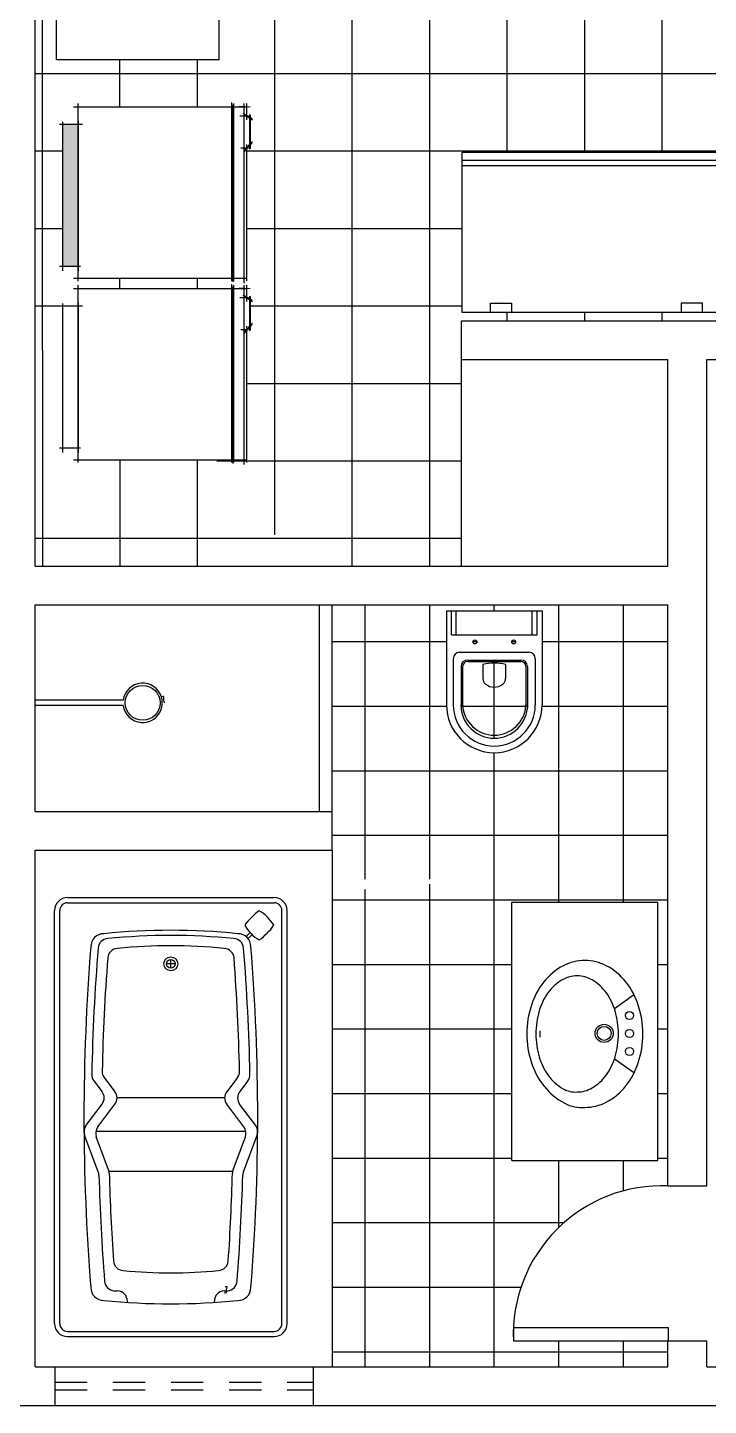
# Model space of a CAD drawing. Extents: x 33 to 1815, y -14679 to 245.
# Drawn here: x 37.44 to 40.08, y -2.46 to 2.88 of the extents above; entities that cross this region are included whole.
import ezdxf

# ---------------------------------------------------------------- set-up
doc = ezdxf.new("R2010")
doc.units = 0
doc.header["$MEASUREMENT"] = 0
doc.linetypes.add('HIDDEN', pattern=[0.375, 0.25, -0.125])
for name, color, linetype in [('corte-esq-ext', 1, 'CONTINUOUS'), ('ESQUADRIA', 2, 'CONTINUOUS'), ('L_DECA', 7, 'CONTINUOUS'), ('PAREDE', 6, 'CONTINUOUS'), ('PEÇWC', 1, 'CONTINUOUS'), ('PILAR', 5, 'CONTINUOUS'), ('PORTA', 3, 'CONTINUOUS'), ('PROJCASA', 3, 'HIDDEN')]:
    doc.layers.add(name, color=color, linetype=linetype)
pattern_1 = [(0, (0, 0), (0, 0.3), []), (90, (0, 0), (-0.3, 2e-17), [])]
pattern_2 = [(0, (0, 0), (0, 0.25), []), (90, (0, 0), (-0.25, 2e-17), [])]

# ---------------------------------------------------------------- blocks, each defined once
blk = doc.blocks.new('Bel10')
at = {"layer": 'L_DECA'}
for p, q in [((-18.5, -7.5), (-18.5, -44)), ((-18.5, -7.5), (18.5, -7.5)), ((18.5, -7.5), (18.5, -44))]:
    blk.add_line(p, q, dxfattribs=at)
at = {"layer": 'L_DECA', "color": 1}
for p, q in [((-16.62, -16.8), (-16.62, -7.5)), ((-14.7, -16.8), (-14.7, -7.5)), ((14.7, -16.8), (14.7, -7.5)), ((16.62, -16.8), (16.62, -7.5)), ((-16.62, -16.8), (16.62, -16.8)), ((-15.9, -26.11), (-15.9, -44)), ((-13.4, -23.61), (13.4, -23.61)), ((-10.35, -26.61), (10.35, -26.61)), ((15.9, -26.11), (15.9, -44)), ((-12.85, -29.11), (-12.85, -45.13)), ((-12.25, -29.11), (-12.25, -44)), ((-10.35, -27.21), (10.35, -27.21)), ((-4.4, -28.32), (-4.4, -33.79)), ((4.4, -28.32), (4.4, -33.79)), ((12.25, -29.11), (12.25, -44)), ((12.85, -29.11), (12.85, -45.13)), ((4.41, -32.25), (4.28, -32.25))]:
    blk.add_line(p, q, dxfattribs=at)
for centre in [(-7.5, -19.6), (7.5, -19.6)]:
    blk.add_circle(centre, 0.75, dxfattribs=at)
for centre, radius, start, end in [((-13.4, -26.11), 2.5, 90, 180), ((-10.35, -29.11), 2.5, 90, 180), ((10.35, -29.11), 2.5, 0, 90), ((13.4, -26.11), 2.5, 0, 90), ((-10.35, -29.11), 1.9, 90, 180), ((0.61, -52.22), 24.42, 91.4264, 101.8331), ((-0.61, -52.22), 24.42, 78.1669, 88.5736), ((10.35, -29.11), 1.9, 0, 90), ((-1.7, -33.79), 2.7, 180, 229.1678), ((0, -31.83), 5.3, 229.1678, 310.8322), ((1.7, -33.79), 2.7, 310.8322, 0), ((0, -44), 15.9, 180, 0), ((0, -44), 12.9, 180, 0), ((0, -43.44), 12.26, 182.6006, 357.3994)]:
    blk.add_arc(centre, radius, start, end, dxfattribs=at)
at = {"layer": 'L_DECA'}
blk.add_arc((0, -44), 18.5, 180, 0, dxfattribs=at)

msp = doc.modelspace()

# ---------------------------------------------------------------- hatches: boundary and pattern name
at = {"layer": 'corte-esq-ext'}
h = msp.add_hatch(dxfattribs=at)
h.set_pattern_fill('_USER', color=256, scale=0.3, style=0, double=1, pattern_type=0)
h.set_pattern_definition(pattern_1)
edge = h.paths.add_edge_path()
edge.add_line((41.0699, 3.4737), (41.0688, 3.4697))
edge.add_line((41.0688, 3.4697), (41.0986, 3.439))
edge.add_line((41.0986, 3.439), (41.0936, 3.4224))
edge.add_line((41.0936, 3.4224), (41.0768, 3.4179))
edge.add_line((41.0768, 3.4179), (41.0347, 3.4615))
edge.add_arc((40.8422, 3.887), 0.4671, 270.019, 294.3479, ccw=False)
edge.add_arc((40.8425, 3.887), 0.4671, 245.6521, 269.981, ccw=False)
edge.add_line((40.6499, 3.4615), (40.6078, 3.4179))
edge.add_line((40.6078, 3.4179), (40.5911, 3.4224))
edge.add_line((40.5911, 3.4224), (40.5861, 3.439))
edge.add_line((40.5861, 3.439), (40.6622, 3.5174))
edge.add_line((40.6622, 3.5174), (40.6173, 3.568))
edge.add_line((40.6173, 3.568), (40.6173, 3.838))
edge.add_arc((40.6938, 3.838), 0.0765, 143.7303, 180, ccw=False)
edge.add_line((40.6321, 3.8832), (40.6246, 3.8909))
edge.add_line((40.6246, 3.8909), (40.5769, 3.9356))
edge.add_line((40.5769, 3.9356), (39.7956, 3.9356))
edge.add_line((39.7956, 3.9356), (39.7956, 4.5693))
edge.add_line((39.7956, 4.5693), (39.3397, 4.5684))
edge.add_arc((39.7483, 4.4855), 0.417, 168.5229, 204.3973)
edge.add_line((39.3686, 4.3132), (39.3488, 4.3025))
edge.add_arc((39.7483, 4.4855), 0.4395, 169.1237, 204.6066, ccw=False)
edge.add_line((39.3167, 4.5684), (38.1845, 4.5661))
edge.add_line((38.1845, 4.5661), (38.1845, 2.7639))
edge.add_line((38.1845, 2.7639), (41.6577, 2.9233))
edge.add_line((41.6577, 2.9233), (41.0699, 3.4737))
edge = h.paths.add_edge_path(flags=16)
edge.add_line((39.9839, 3.439), (40.06, 3.5174))
edge.add_line((40.06, 3.5174), (40.0151, 3.568))
edge.add_line((40.0151, 3.568), (40.0151, 3.838))
edge.add_arc((40.0916, 3.838), 0.0765, 143.7303, 180, ccw=False)
edge.add_line((40.03, 3.8832), (40.0051, 3.9084))
edge.add_line((40.0051, 3.9084), (40.0103, 3.9249))
edge.add_line((40.0103, 3.9249), (40.027, 3.9293))
edge.add_line((40.027, 3.9293), (40.0505, 3.9047))
edge.add_arc((40.0926, 3.8445), 0.0735, 88.0066, 124.9784, ccw=False)
edge.add_line((40.0951, 3.918), (40.2401, 3.918))
edge.add_line((40.2401, 3.918), (40.3851, 3.918))
edge.add_arc((40.3877, 3.8445), 0.0735, 55.0216, 91.9934, ccw=False)
edge.add_line((40.4298, 3.9047), (40.4532, 3.9293))
edge.add_line((40.4532, 3.9293), (40.4699, 3.9249))
edge.add_line((40.4699, 3.9249), (40.4751, 3.9084))
edge.add_line((40.4751, 3.9084), (40.4503, 3.8832))
edge.add_arc((40.3886, 3.838), 0.0765, 0, 36.2697, ccw=False)
edge.add_line((40.4651, 3.838), (40.4651, 3.568))
edge.add_line((40.4651, 3.568), (40.4202, 3.5174))
edge.add_line((40.4202, 3.5174), (40.4964, 3.439))
edge.add_line((40.4964, 3.439), (40.4914, 3.4224))
edge.add_line((40.4914, 3.4224), (40.4746, 3.4179))
edge.add_line((40.4746, 3.4179), (40.4325, 3.4615))
edge.add_arc((40.24, 3.887), 0.4671, 270.019, 294.3479, ccw=False)
edge.add_arc((40.2403, 3.887), 0.4671, 245.6521, 269.981, ccw=False)
edge.add_line((40.0477, 3.4615), (40.0056, 3.4179))
edge.add_line((40.0056, 3.4179), (39.9889, 3.4224))
edge.add_line((39.9889, 3.4224), (39.9839, 3.439))
edge = h.paths.add_edge_path(flags=0)
edge.add_arc((40.2402, 3.8784), 0.417, 245.6027, 294.4288)
edge.add_line((40.4126, 3.4988), (40.4232, 3.4789))
edge.add_arc((40.2402, 3.8784), 0.4395, 245.3934, 294.617, ccw=False)
edge.add_line((40.0572, 3.4789), (40.0679, 3.4987))
h.paths.add_polyline_path([(37.5545, 4.5649), (37.4727, 4.5647), (37.4727, 3.1664), (37.4727, 2.7312), (37.9817, 2.7546), (37.5545, 2.7546)])
h.paths.add_polyline_path([(41.6093, 3.1288), (41.6093, 3.3615)], flags=17)
h = msp.add_hatch(dxfattribs=at)
h.set_pattern_fill('_USER,_O', color=256, scale=0.3, double=1, pattern_type=0)
h.set_pattern_definition(pattern_1)
h.paths.add_polyline_path([(39.7159, 2.8341), (39.027, 2.8025), (39.0056, 1.4969), (39.1227, 1.4867), (39.1227, 1.5923), (39.1227, 1.7423), (39.8534, 1.7423), (39.8493, 1.7751), (39.1256, 1.7751), (39.1256, 2.3951), (39.7712, 2.3951)])
h = msp.add_hatch(dxfattribs=at)
h.set_pattern_fill('_USER,_O', color=256, scale=0.3, double=1, pattern_type=0)
h.set_pattern_definition(pattern_1)
h.paths.add_polyline_path([(40.3595, 2.8637), (39.7159, 2.8341), (39.7712, 2.3951), (40.1656, 2.3951), (40.1656, 1.7751), (39.8493, 1.7751), (39.8534, 1.7423), (40.3731, 1.7423)])
h = msp.add_hatch(dxfattribs=at)
h.set_pattern_fill('_USER,_O', color=256, scale=0.3, double=1, pattern_type=0)
h.set_pattern_definition(pattern_1)
h.paths.add_polyline_path([(39.027, 2.8025), (38.2689, 2.7677), (38.2071, 2.5705), (38.2326, 2.5705), (38.2326, 2.5711), (38.2912, 2.5711), (38.2912, 2.5381), (38.3042, 2.5303), (38.3042, 2.4221), (38.3022, 2.4199), (38.3022, 2.4109), (38.294, 2.4109), (38.2912, 2.4078), (38.2912, 1.9057), (38.2282, 1.9057), (37.6382, 1.9057), (37.6382, 1.9356), (37.6381, 1.9356), (37.6381, 1.9527), (37.5795, 1.9527), (37.5795, 2.5038), (37.6381, 2.5038), (37.6381, 2.517), (37.6382, 2.517), (37.6382, 2.5705), (38.2071, 2.5705), (38.2689, 2.7677), (38.1845, 2.7639), (38.1845, 2.7546), (37.9817, 2.7546), (37.4727, 2.7312), (37.4727, 1.7423), (37.4727, 1.6309), (37.5795, 1.6216), (37.5795, 1.8006), (37.6381, 1.8006), (37.6381, 1.8137), (37.6382, 1.8137), (37.6382, 1.8673), (38.2326, 1.8673), (38.2326, 1.8679), (38.2912, 1.8679), (38.2912, 1.8348), (38.3042, 1.827), (38.3042, 1.7189), (38.3022, 1.7167), (38.3022, 1.7077), (38.294, 1.7077), (38.2912, 1.7046), (38.2912, 1.5594), (39.0056, 1.4969)])
h = msp.add_hatch(dxfattribs=at)
h.set_pattern_fill('_USER,_O', color=256, scale=0.3, double=1, pattern_type=0)
h.set_pattern_definition(pattern_1)
h.paths.add_polyline_path([(39.1227, 1.4867), (38.2912, 1.5594), (38.2912, 1.2024), (38.2282, 1.2024), (38.1746, 1.2024), (38.4945, 0.7923), (39.1227, 0.7923)])
h = msp.add_hatch(dxfattribs=at)
h.set_pattern_fill('_USER,_O', color=256, scale=0.25, double=1, pattern_type=0)
h.set_pattern_definition(pattern_2)
h.paths.add_polyline_path([(39.9227, 0.5167), (39.9227, 0.6423), (38.6227, 0.6423), (38.6227, -0.1577), (38.6227, -0.3077), (38.6227, -0.4193), (39.1118, -0.4193)])
h.paths.add_polyline_path([(39.065, 0.2549), (39.065, 0.6199), (39.435, 0.6199), (39.435, 0.2549, -1)], flags=16)
h.paths.add_polyline_path([(39.091, 0.2549), (39.091, 0.4338, -0.414214), (39.116, 0.4588), (39.384, 0.4588, -0.414214), (39.409, 0.4338), (39.409, 0.2549, -1)], flags=0)
h.paths.add_polyline_path([(39.1215, 0.2435), (39.1215, 0.4038, -0.414214), (39.1465, 0.4288), (39.3535, 0.4288, -0.414214), (39.3785, 0.4038), (39.3785, 0.2435, -0.915589)], flags=16)
h.paths.add_polyline_path([(39.1275, 0.2549), (39.1275, 0.4038, -0.414214), (39.1465, 0.4228), (39.3535, 0.4228, -0.414214), (39.3725, 0.4038), (39.3725, 0.2549, -0.955612)], flags=0)
h.paths.add_polyline_path([(39.2153, 0.3365, -0.217888), (39.206, 0.3569), (39.206, 0.4117, -0.045439), (39.25, 0.4168, -0.045439), (39.294, 0.4117), (39.294, 0.3569, -0.217888), (39.2847, 0.3365, -0.372217)], flags=0)
h.paths.add_polyline_path([(39.1675, 0.4989, -1), (39.1825, 0.4989, -1)], flags=16)
h.paths.add_polyline_path([(39.3175, 0.4989, -1), (39.3325, 0.4989, -1)], flags=16)
h.paths.add_polyline_path([(39.9227, 0.5167), (39.1118, -0.4193), (39.9227, -0.4193)], flags=16)
h = msp.add_hatch(dxfattribs=at)
h.set_pattern_fill('_USER,_O', color=256, scale=0.25, double=1, pattern_type=0)
h.set_pattern_definition(pattern_2)
h.paths.add_polyline_path([(39.3177, -0.5087), (39.884, -0.5087), (39.884, -1.2439), (39.9227, -1.2453), (39.9227, -0.3611), (39.1024, -0.4302), (38.6227, -0.9839), (38.6227, -1.1985), (39.3177, -1.2235)])
h.paths.add_polyline_path([(39.1024, -0.4302), (38.6227, -0.4706), (38.6227, -0.9839)], flags=16)
h = msp.add_hatch(dxfattribs=at)
h.set_pattern_fill('_USER,_O', color=256, scale=0.25, double=1, pattern_type=0)
h.set_pattern_definition(pattern_2)
h.paths.add_polyline_path([(39.9227, -1.6076), (39.9227, -1.2453), (39.884, -1.2439), (39.884, -1.5087), (39.3177, -1.5087), (39.3177, -1.2235), (38.6227, -1.1985), (38.6227, -2.3077), (39.7727, -2.3077), (39.9227, -2.3077), (39.9227, -2.2077), (39.3241, -2.2077, -0.439189)])
at = {"layer": 'PORTA'}
msp.add_hatch(color=256, dxfattribs=at).paths.add_polyline_path([(37.5795, 2.5038), (37.6381, 2.5038), (37.6381, 1.9527), (37.5795, 1.9527)])

# ---------------------------------------------------------------- linework, layer by layer
at = {"layer": 'ESQUADRIA'}
for p, q in [((37.5484, -2.3077), (38.5484, -2.3077)), ((37.5484, -2.4577), (38.5484, -2.4577))]:
    msp.add_line(p, q, dxfattribs=at)
at = {"layer": 'PAREDE'}
for p, q in [((37.4727, 1.7423), (37.4727, 3.1664)), ((37.4727, 0.9), (37.4727, 2.4423)), ((39.1227, 1.7423), (42.4727, 1.7423)), ((39.1227, 1.5923), (39.1227, 1.7423)), ((37.4727, 0.7923), (37.4727, 1.5923)), ((39.1227, 1.5923), (39.7727, 1.5923)), ((39.7727, 1.5923), (39.9227, 1.5923)), ((39.9227, 0.7923), (39.9227, 1.5923)), ((40.0727, 1.5923), (43.2727, 1.5923)), ((40.0727, -1.6076), (40.0727, 1.5923)), ((40.0727, -1.6076), (40.0727, 1.5923)), ((40.0727, -1.6076), (40.0727, 1.5923)), ((37.4727, 0.7923), (39.9227, 0.7923)), ((37.4727, 0.6423), (39.9227, 0.6423)), ((37.4727, -0.1577), (37.4727, 0.6423)), ((39.9227, -1.6076), (39.9227, 0.6423)), ((37.4727, -0.1577), (38.6227, -0.1577)), ((38.6227, -0.3077), (38.6227, -0.1577)), ((37.4727, -2.3077), (37.4727, -0.3077)), ((37.4727, -0.3077), (38.6227, -0.3077)), ((39.9227, -1.6076), (40.0727, -1.6076)), ((39.9227, -2.3077), (39.9227, -2.2077)), ((39.9241, -2.2077), (40.0727, -2.2077)), ((40.0727, -2.3077), (40.0727, -2.2077)), ((37.4727, -2.3077), (37.5484, -2.3077)), ((37.5484, -2.3077), (37.5484, -2.4577)), ((38.5484, -2.3077), (39.7727, -2.3077)), ((38.5484, -2.3077), (38.5484, -2.4577)), ((39.7727, -2.3077), (39.9227, -2.3077)), ((39.7727, -2.3077), (39.9227, -2.3077)), ((40.0727, -2.3077), (40.9227, -2.3077)), ((37.3227, -2.4577), (37.5484, -2.4577)), ((38.5484, -2.4577), (40.9227, -2.4577))]:
    msp.add_line(p, q, dxfattribs=at)
at = {"layer": 'PEÇWC'}
for p, q in [((39.1227, 0.7923), (39.1227, 1.5923)), ((37.5976, -0.491), (38.3976, -0.491)), ((37.5976, -0.511), (38.3976, -0.511)), ((37.5476, -2.141), (37.5476, -0.541)), ((37.5676, -2.141), (37.5676, -0.541)), ((38.4276, -2.141), (38.4276, -0.541)), ((38.4476, -2.141), (38.4476, -0.541)), ((38.2895, -0.6421), (38.3048, -0.6268)), ((38.2965, -0.6492), (38.3119, -0.6339)), ((38.293, -0.6457), (38.2895, -0.6421)), ((37.9976, -0.7647), (37.9976, -0.7304)), ((38.0148, -0.7476), (37.9805, -0.7476)), ((37.6994, -1.2006), (37.7312, -1.2427)), ((37.7397, -1.1876), (37.7813, -1.2427)), ((38.2556, -1.1876), (38.2139, -1.2427)), ((38.2959, -1.2006), (38.2641, -1.2427)), ((38.2059, -1.2668), (37.7894, -1.2668)), ((37.6694, -1.3727), (37.7312, -1.2909)), ((37.7146, -1.3793), (37.7813, -1.2909)), ((38.2807, -1.3793), (38.2139, -1.2909)), ((38.3259, -1.3727), (38.2641, -1.2909)), ((37.7167, -1.5528), (37.6638, -1.4108)), ((38.2882, -1.3968), (37.707, -1.3968)), ((37.7565, -1.5451), (37.709, -1.4174)), ((38.2387, -1.5451), (38.2863, -1.4174)), ((38.2785, -1.5528), (38.3314, -1.4108)), ((38.2364, -1.5513), (37.7589, -1.5513)), ((37.8292, -2.0563), (37.8292, -2.0542)), ((38.1661, -2.0563), (38.1661, -2.0542)), ((37.5976, -2.171), (38.3976, -2.171)), ((37.5976, -2.191), (38.3976, -2.191))]:
    msp.add_line(p, q, dxfattribs=at)
for radius in [0.0271, 0.0171]:
    msp.add_circle((37.9976, -0.7476), radius, dxfattribs=at)
for centre, radius, start, end in [((37.5976, -0.541), 0.05, 90, 180), ((37.5976, -0.541), 0.03, 90, 180), ((38.3976, -0.541), 0.05, 0, 90), ((38.3976, -0.541), 0.03, 0, 90), ((38.4993, -0.7578), 0.2682, 126.4217, 143.5783), ((38.257, -0.6816), 0.1625, 30.75, 59.25), ((37.7376, -0.681), 0.05, 90, 180), ((37.9976, -3.1697), 2.552, 84.1525, 95.8475), ((37.9976, -3.067), 2.4293, 84.2257, 95.7743), ((38.2576, -0.681), 0.05, 0, 90), ((38.4232, -0.5155), 0.1625, 210.75, 239.25), ((38.1809, -0.4393), 0.2682, 306.4217, 323.5783), ((45.8945, -1.341), 8.2333, 175.40212, 184.59788), ((45.868, -1.341), 8.1783, 175.41168, 178.84178), ((37.7557, -0.69), 0.04, 93.5801, 175.4117), ((37.7929, -0.7278), 0.04, 93.261, 175.6576), ((37.9976, -2.7914), 2.1136, 84.3791, 95.6209), ((38.2024, -0.7278), 0.04, 4.3424, 86.739), ((38.2395, -0.69), 0.04, 4.5883, 86.4199), ((30.1273, -1.341), 8.1783, 1.15822, 4.58832), ((30.1008, -1.341), 8.2333, 355.40212, 4.59788), ((45.868, -1.341), 8.1383, 175.65758, 178.74382), ((30.1273, -1.341), 8.1383, 1.25618, 4.34242), ((37.7716, -1.1635), 0.04, 178.7438, 217.068), ((38.2237, -1.1635), 0.04, 322.932, 1.2562), ((37.7313, -1.1765), 0.04, 178.8418, 217.068), ((38.264, -1.1765), 0.04, 322.932, 1.1582), ((37.6993, -1.2668), 0.04, 322.932, 37.068), ((37.7494, -1.2668), 0.04, 322.932, 37.068), ((38.2459, -1.2668), 0.04, 142.932, 217.068), ((38.296, -1.2668), 0.04, 142.932, 217.068), ((37.7013, -1.3968), 0.04, 142.932, 200.4228), ((37.7465, -1.4034), 0.04, 142.932, 200.4228), ((38.2488, -1.4034), 0.04, 339.5772, 37.068), ((38.2939, -1.3968), 0.04, 339.5772, 37.068), ((37.719, -1.5591), 0.04, 1.5276, 20.4228), ((38.2762, -1.5591), 0.04, 159.5772, 178.4724), ((37.6792, -1.5668), 0.04, 1.5741, 20.4228), ((45.8945, -1.341), 8.1783, 181.5741, 184.45753), ((45.8945, -1.341), 8.1383, 181.52764, 183.92491), ((30.1008, -1.341), 8.1383, 356.07509, 358.47236), ((30.1008, -1.341), 8.1783, 355.54247, 358.4259), ((38.316, -1.5668), 0.04, 159.5772, 178.4259), ((37.8151, -1.8953), 0.04, 183.9249, 266.9139), ((38.1801, -1.8953), 0.04, 273.0861, 356.0751), ((37.9976, -0.0486), 1.8957, 264.4101, 275.5899), ((37.7376, -2.001), 0.05, 180, 270), ((37.7808, -1.9735), 0.04, 184.4575, 266.6381), ((38.1476, 4.2719), 6.2962, 266.63808, 266.75666), ((37.7892, -2.0542), 0.04, 0, 86.7567), ((38.2061, -2.0542), 0.04, 93.2433, 180), ((37.8476, 4.2719), 6.2962, 273.24334, 273.36192), ((38.2145, -1.9735), 0.04, 273.3619, 355.5425), ((38.2576, -2.001), 0.05, 270, 0), ((37.9976, 0.4877), 2.552, 264.1525, 275.8475), ((37.5976, -2.141), 0.05, 180, 270), ((37.5976, -2.141), 0.03, 180, 270), ((38.3976, -2.141), 0.05, 270, 0), ((38.3976, -2.141), 0.03, 270, 0)]:
    msp.add_arc(centre, radius, start, end, dxfattribs=at)
at = {"layer": 'PORTA'}
for p, q in [((37.5545, 2.7546), (37.5545, 6.1178)), ((38.1845, 2.7546), (38.1845, 6.1178)), ((37.5545, 2.7546), (38.1845, 2.7546)), ((37.6211, 2.5705), (38.2418, 2.5705)), ((37.6382, 1.8965), (37.6382, 2.5836)), ((38.2243, 2.5711), (38.2896, 2.5711)), ((38.2326, 2.5876), (38.2326, 1.8965)), ((38.2382, 2.5789), (38.2382, 1.8928)), ((38.2413, 1.8965), (38.2413, 2.5842)), ((38.3043, 2.5701), (38.2634, 2.5718)), ((38.2804, 2.5842), (38.2804, 1.8886)), ((38.2912, 2.5838), (38.2912, 2.521)), ((37.5795, 1.9356), (37.5795, 2.513)), ((37.6381, 2.517), (37.6381, 1.9356)), ((38.2646, 2.5366), (38.298, 2.5366)), ((38.2766, 2.5469), (38.312, 2.5255)), ((38.2812, 2.5416), (38.3132, 2.5208)), ((38.2817, 2.3978), (38.2817, 2.5536)), ((38.3022, 2.5411), (38.3022, 2.4072)), ((38.3042, 2.5394), (38.3042, 2.409)), ((37.5664, 2.5038), (37.6552, 2.5038)), ((38.2988, 2.4109), (38.2686, 2.4109)), ((38.313, 2.4318), (38.2797, 2.3952)), ((38.3139, 2.4367), (38.2833, 2.4043)), ((38.2912, 2.4249), (38.2912, 1.8968)), ((39.1256, 1.7751), (39.1256, 2.3951)), ((39.1256, 2.3951), (40.1656, 2.3951)), ((40.1656, 2.3636), (39.1256, 2.3636)), ((40.1656, 2.3431), (39.1256, 2.3431)), ((37.6473, 1.9527), (37.5664, 1.9527)), ((38.2457, 1.9057), (37.6211, 1.9057)), ((37.6382, 1.1932), (37.6382, 1.8804)), ((38.2243, 1.8679), (38.2896, 1.8679)), ((38.2896, 1.9057), (38.2282, 1.9057)), ((38.2326, 1.8843), (38.2326, 1.1932)), ((38.2382, 1.8756), (38.2382, 1.1896)), ((38.2413, 1.1932), (38.2413, 1.881)), ((38.3043, 1.8668), (38.2634, 1.8686)), ((38.2804, 1.881), (38.2804, 1.1854)), ((38.2912, 1.8805), (38.2912, 1.8178)), ((37.6211, 1.8673), (38.2418, 1.8673)), ((38.2646, 1.8333), (38.298, 1.8333)), ((38.2766, 1.8436), (38.312, 1.8223)), ((38.2812, 1.8383), (38.3132, 1.8176)), ((38.2817, 1.6946), (38.2817, 1.8504)), ((38.3022, 1.8378), (38.3022, 1.704)), ((38.3042, 1.8362), (38.3042, 1.7058)), ((37.5664, 1.8006), (37.6552, 1.8006)), ((37.5795, 1.2324), (37.5795, 1.8098)), ((37.6381, 1.8137), (37.6381, 1.2324)), ((40.1656, 1.7751), (39.1256, 1.7751)), ((39.2353, 1.7751), (39.2353, 1.8111)), ((39.2353, 1.8111), (39.3172, 1.8111)), ((39.3172, 1.8111), (39.3172, 1.7751)), ((40.0559, 1.8111), (39.974, 1.8111)), ((39.974, 1.8111), (39.974, 1.7751)), ((40.0559, 1.7751), (40.0559, 1.8111)), ((38.2988, 1.7077), (38.2686, 1.7077)), ((38.313, 1.7286), (38.2797, 1.6919)), ((38.3139, 1.7334), (38.2833, 1.701)), ((38.2912, 1.7216), (38.2912, 1.1935)), ((37.6473, 1.2494), (37.5664, 1.2494)), ((38.2457, 1.2024), (37.6211, 1.2024)), ((38.2896, 1.2024), (38.2282, 1.2024))]:
    msp.add_line(p, q, dxfattribs=at)
at = {"layer": 'PORTA', "color": 1}
for p, q in [((37.5, 1.6286), (37.5, 0.7923)), ((37.8, 1.2024), (37.8, 0.7923)), ((38.1, 1.2024), (38.1, 0.7923)), ((38.4105, 0.9), (37.4727, 0.9)), ((39.3177, -0.5087), (39.884, -0.5087)), ((39.3177, -1.5087), (39.3177, -0.5087)), ((39.884, -1.5087), (39.884, -0.5087)), ((39.715, -0.9202), (39.7892, -0.8683)), ((39.4261, -1.0071), (39.4261, -1.0317)), ((39.7154, -1.115), (39.7892, -1.1667)), ((39.3177, -1.5087), (39.884, -1.5087))]:
    msp.add_line(p, q, dxfattribs=at)
at = {"layer": 'PORTA', "color": 3}
for p, q in [((38.5727, -0.1577), (38.5727, 0.6423)), ((38.6227, -0.1577), (38.6227, 0.6423)), ((37.8132, 0.273), (37.4727, 0.273)), ((37.9682, 0.2879), (37.9611, 0.2857)), ((37.8132, 0.253), (37.4727, 0.253)), ((38.6227, -0.3077), (38.6227, -2.3077)), ((38.2043, -2.0201), (38.2112, -2.0222)), ((38.2157, -1.9978), (38.2076, -1.9978)), ((38.2157, -1.9978), (38.2076, -1.9978))]:
    msp.add_line(p, q, dxfattribs=at)
at = {"layer": 'PORTA', "color": 1}
for points in [[(39.3761, -1.019, 0.079177), (39.3939, -1.1307, 0.088288), (39.4419, -1.2203, 0.105215), (39.5233, -1.2878, 0.14205), (39.6008, -1.3036, 0.121388), (39.6839, -1.2831, 0.105215), (39.7596, -1.2203, 0.088288), (39.8076, -1.1307, 0.079177), (39.8254, -1.019, 0.079177), (39.8076, -0.9073, 0.088288), (39.7596, -0.8178, 0.105215), (39.6839, -0.7549, 0.121388), (39.6008, -0.7345, 0.121388), (39.5176, -0.7549, 0.105215), (39.4419, -0.8178, 0.088288), (39.3939, -0.9073, 0.079177)], [(39.4112, -1.019, 0.071735), (39.4241, -1.108, 0.083114), (39.458, -1.1779, 0.106704), (39.5168, -1.2315, 0.154551), (39.571, -1.2437, 0.13263), (39.6291, -1.228, 0.106704), (39.684, -1.1779, 0.083114), (39.7179, -1.108, 0.071735), (39.7308, -1.019, 0.071735), (39.7179, -0.9301, 0.083114), (39.684, -0.8602, 0.106704), (39.6291, -0.81, 0.13263), (39.571, -0.7944, 0.13263), (39.5129, -0.81, 0.106704), (39.458, -0.8602, 0.083114), (39.4241, -0.9301, 0.071735)]]:
    msp.add_lwpolyline(points, format="xyb", close=True, dxfattribs=at)
at = {"layer": 'PORTA'}
msp.add_lwpolyline([(39.9241, -2.2077), (39.9241, -2.1577), (39.3241, -2.1577), (39.3241, -2.2077)], close=True, dxfattribs=at)
at = {"layer": 'PORTA', "color": 3}
msp.add_circle((37.8886, 0.263), 0.0677, dxfattribs=at)
at = {"layer": 'PORTA', "color": 1}
for centre, radius in [((39.7737, -0.9479), 0.0158), ((39.6756, -1.0169), 0.0351), ((39.6756, -1.0169), 0.027), ((39.7737, -1.0175), 0.0158), ((39.7737, -1.087), 0.0158)]:
    msp.add_circle(centre, radius, dxfattribs=at)
at = {"layer": 'PORTA', "color": 3}
for centre, radius, start, end in [((37.8886, 0.263), 0.076, 17.388, 172.4375), ((37.8886, 0.263), 0.076, 343.0092, 17.388), ((37.9683, 0.2874), 0.000606, 353.9787, 107.388), ((38.0171, 0.2822), 0.0484, 173.9787, 203.3533), ((37.8886, 0.263), 0.076, 187.5625, 343.0092), ((38.2113, -2.0216), 0.000606, 253.0092, 5.2895), ((38.2602, -2.0171), 0.0484, 156.6467, 185.2895)]:
    msp.add_arc(centre, radius, start, end, dxfattribs=at)
at = {"layer": 'PORTA', "color": 1}
msp.add_arc((39.8991, -2.1827), 0.5755, 87.5104, 182.4896, dxfattribs=at)
at = {"layer": 'PROJCASA', "ltscale": 0.5}
for p, q in [((37.5484, -2.3677), (38.5484, -2.3677)), ((37.5484, -2.3977), (38.5484, -2.3977))]:
    msp.add_line(p, q, dxfattribs=at)

# ---------------------------------------------------------------- block references
at = {"layer": 'PILAR', "xscale": 0.01, "yscale": 0.01, "zscale": 0.01}
msp.add_blockref('Bel10', (39.25, 0.6949), dxfattribs=at)

doc.saveas('drawing.dxf')
